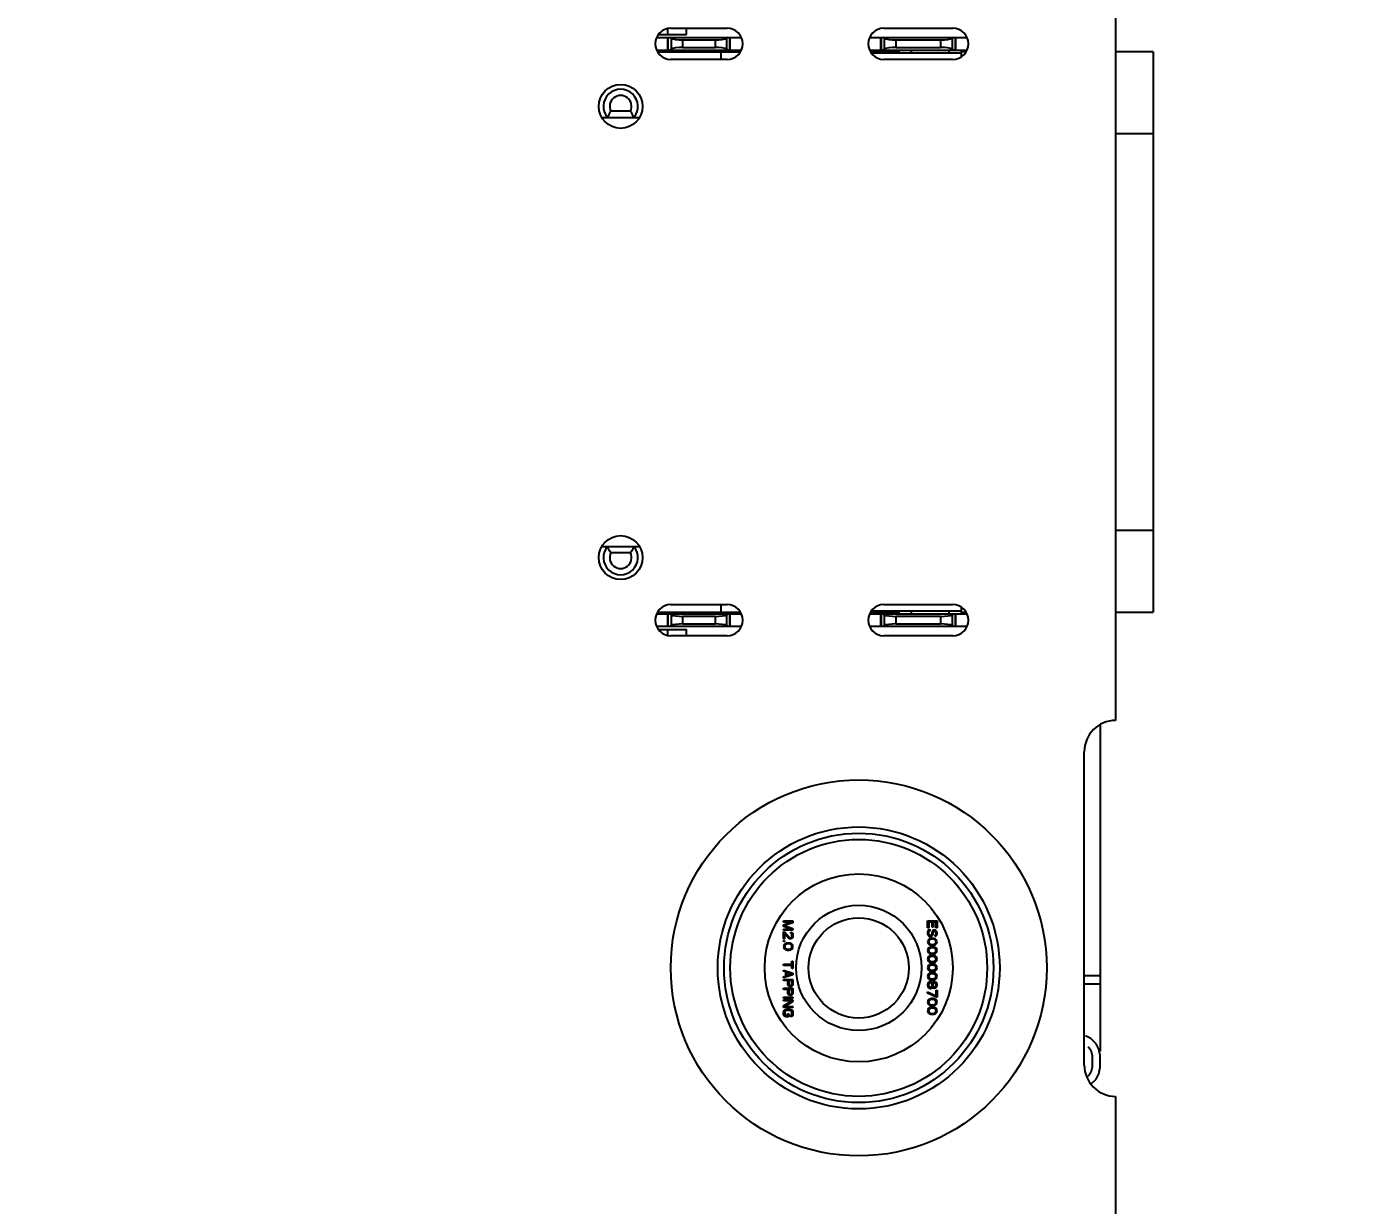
# Model space of a CAD drawing. Header units: millimetres. Extents: x 0 to 841, y 0 to 594.
# Drawn here: x 684.25 to 705.72, y 405.9 to 424.71 of the extents above; entities that cross this region are included whole.
import ezdxf

# ---------------------------------------------------------------- set-up
doc = ezdxf.new("R2010")
doc.units = ezdxf.units.MM
doc.header["$LTSCALE"] = 46.255
doc.layers.get('0').update_dxf_attribs({"linetype": 'CONTINUOUS'})
doc.layers.add('ASSEM_MEM', color=7, linetype='CONTINUOUS')
doc.styles.get("Standard").update_dxf_attribs({"font": 'txt', "width": 0.8})
doc.dimstyles.new('DIMSTYLE_1', dxfattribs={"dimtxt": 3, "dimasz": 2.1, "dimexe": 2, "dimexo": 1, "dimgap": 0.75, "dimtad": 0, "dimtih": 1, "dimtoh": 1, "dimzin": 0, "dimdsep": 46, "dimtxsty": 'STANDARD', "dimblk": '_FILLED', "dimblk1": '_FILLED', "dimblk2": '_FILLED', "dimcen": 0.09, "dimazin": 0, "dimtp": 0.01, "dimtm": 0.01, "dimtfac": 1, "dimtofl": 0, "dimtmove": 0, "dimatfit": 3, "dimldrblk": '_FILLED', "dimfxl": 1, "dimtolj": 1, "dimtzin": 0, "dimarcsym": 0})

# ---------------------------------------------------------------- blocks, each defined once
blk = doc.blocks.new('*D60')
at = {"color": 7, "linetype": 'CONTINUOUS'}
blk.add_line((559.298, 381.275), (726.411, 381.275), dxfattribs=at)
at = {"color": 7, "linetype": 'CONTINUOUS', "insert": (727.911, 385.025), "char_height": 3, "width": 14.4, "attachment_point": 1, "line_spacing_factor": 0.9}
blk.add_mtext('105.37', dxfattribs=at)
blk = doc.blocks.new('_FILLED')
at = {"color": 0, "linetype": 'BYBLOCK'}
blk.add_solid([(0, 0), (-1, 0.167), (-1, -0.167)], dxfattribs=at)
blk = doc.blocks.new('*D64')
at = {"color": 7, "linetype": 'CONTINUOUS'}
blk.add_line((558.148, 381.5), (558.148, 503.183), dxfattribs=at)
at = {"color": 7, "linetype": 'CONTINUOUS', "insert": (554.398, 504.683), "char_height": 3, "width": 14.4, "attachment_point": 1, "rotation": 90, "line_spacing_factor": 0.9}
blk.add_mtext('146.47', dxfattribs=at)

msp = doc.modelspace()

# ---------------------------------------------------------------- linework, layer by layer
at = {"layer": 'ASSEM_MEM', "color": 7, "linetype": 'CONTINUOUS'}
for p, q in [((701.623, 475.64), (701.623, 413.64)), ((694.3, 424.54), (695.647, 424.54)), ((694.332, 424.59), (694.773, 424.59)), ((694.473, 424.677), (694.473, 424.59)), ((694.473, 424.54), (694.473, 424.34)), ((694.484, 424.34), (694.484, 424.54)), ((694.528, 424.527), (694.506, 424.54)), ((694.523, 424.69), (695.423, 424.69)), ((694.528, 424.527), (694.528, 424.353)), ((695.229, 424.5), (694.718, 424.5)), ((694.718, 424.38), (694.718, 424.5)), ((694.773, 424.59), (694.773, 424.69)), ((695.229, 424.5), (695.229, 424.38)), ((695.441, 424.54), (695.419, 424.527)), ((695.419, 424.353), (695.419, 424.527)), ((695.463, 424.54), (695.463, 424.34)), ((695.473, 424.34), (695.473, 424.54)), ((697.698, 424.54), (699.247, 424.54)), ((697.873, 424.54), (697.873, 424.34)), ((697.884, 424.34), (697.884, 424.54)), ((697.928, 424.527), (697.906, 424.54)), ((697.923, 424.69), (699.023, 424.69)), ((697.928, 424.527), (697.928, 424.353)), ((698.829, 424.5), (698.118, 424.5)), ((698.118, 424.38), (698.118, 424.5)), ((698.829, 424.5), (698.829, 424.38)), ((699.041, 424.54), (699.019, 424.527)), ((699.019, 424.353), (699.019, 424.527)), ((699.063, 424.54), (699.063, 424.34)), ((699.073, 424.34), (699.073, 424.54)), ((694.3, 424.34), (695.647, 424.34)), ((694.312, 424.31), (695.635, 424.31)), ((694.453, 424.31), (694.453, 424.34)), ((694.506, 424.34), (694.528, 424.353)), ((694.718, 424.38), (695.229, 424.38)), ((694.733, 424.34), (694.733, 424.31)), ((694.933, 424.31), (694.933, 424.34)), ((695.323, 424.31), (695.323, 424.19)), ((695.419, 424.353), (695.441, 424.34)), ((697.698, 424.34), (699.247, 424.34)), ((698.163, 424.31), (697.712, 424.31)), ((699.163, 424.29), (697.732, 424.29)), ((697.906, 424.34), (697.928, 424.353)), ((698.118, 424.38), (698.829, 424.38)), ((698.163, 424.34), (698.163, 424.29)), ((698.363, 424.29), (698.363, 424.34)), ((698.963, 424.34), (698.963, 424.29)), ((699.019, 424.353), (699.041, 424.34)), ((699.163, 424.239), (699.163, 424.34)), ((699.235, 424.31), (699.163, 424.31)), ((702.223, 424.31), (701.623, 424.31)), ((702.223, 424.31), (702.223, 415.37)), ((695.423, 424.19), (694.523, 424.19)), ((699.023, 424.19), (697.923, 424.19)), ((693.42, 423.265), (694.027, 423.265)), ((693.882, 423.365), (693.565, 423.365)), ((701.623, 423.01), (702.223, 423.01)), ((702.223, 416.67), (701.623, 416.67)), ((693.42, 416.415), (694.027, 416.415)), ((693.882, 416.315), (693.565, 416.315)), ((694.523, 415.49), (695.423, 415.49)), ((695.323, 415.49), (695.323, 415.37)), ((697.923, 415.49), (699.023, 415.49)), ((694.3, 415.34), (695.647, 415.34)), ((694.312, 415.37), (695.635, 415.37)), ((694.453, 415.34), (694.453, 415.37)), ((694.473, 415.34), (694.473, 415.14)), ((694.484, 415.14), (694.484, 415.34)), ((694.528, 415.327), (694.506, 415.34)), ((694.528, 415.327), (694.528, 415.153)), ((695.229, 415.3), (694.718, 415.3)), ((694.718, 415.18), (694.718, 415.3)), ((694.733, 415.37), (694.733, 415.34)), ((694.933, 415.34), (694.933, 415.37)), ((695.229, 415.3), (695.229, 415.18)), ((695.441, 415.34), (695.419, 415.327)), ((695.419, 415.153), (695.419, 415.327)), ((695.463, 415.34), (695.463, 415.14)), ((695.473, 415.14), (695.473, 415.34)), ((697.698, 415.34), (699.247, 415.34)), ((697.712, 415.37), (698.163, 415.37)), ((697.732, 415.39), (699.163, 415.39)), ((697.873, 415.34), (697.873, 415.14)), ((697.884, 415.14), (697.884, 415.34)), ((697.928, 415.327), (697.906, 415.34)), ((697.928, 415.327), (697.928, 415.153)), ((698.829, 415.3), (698.118, 415.3)), ((698.118, 415.18), (698.118, 415.3)), ((698.163, 415.39), (698.163, 415.34)), ((698.363, 415.34), (698.363, 415.39)), ((698.829, 415.3), (698.829, 415.18)), ((698.963, 415.39), (698.963, 415.34)), ((699.041, 415.34), (699.019, 415.327)), ((699.019, 415.153), (699.019, 415.327)), ((699.063, 415.34), (699.063, 415.14)), ((699.073, 415.14), (699.073, 415.34)), ((699.163, 415.34), (699.163, 415.442)), ((699.163, 415.37), (699.235, 415.37)), ((701.623, 415.37), (702.223, 415.37)), ((695.647, 415.14), (694.3, 415.14)), ((694.332, 415.09), (694.773, 415.09)), ((694.473, 415.09), (694.473, 415.004)), ((694.506, 415.14), (694.528, 415.153)), ((694.718, 415.18), (695.229, 415.18)), ((694.773, 414.99), (694.773, 415.09)), ((695.419, 415.153), (695.441, 415.14)), ((699.247, 415.14), (697.698, 415.14)), ((697.906, 415.14), (697.928, 415.153)), ((698.118, 415.18), (698.829, 415.18)), ((699.019, 415.153), (699.041, 415.14)), ((695.423, 414.99), (694.523, 414.99)), ((699.023, 414.99), (697.923, 414.99)), ((701.378, 413.566), (701.378, 408.362)), ((701.123, 408.14), (701.123, 413.14)), ((701.623, 407.64), (701.623, 332.64))]:
    msp.add_line(p, q, dxfattribs=at)
at = {"layer": 'ASSEM_MEM', "color": 1, "linetype": 'CONTINUOUS'}
for p, q in [((696.323, 410.44), (696.473, 410.44)), ((696.323, 410.422), (696.323, 410.44)), ((696.323, 410.378), (696.441, 410.422)), ((696.441, 410.422), (696.323, 410.422)), ((696.323, 410.353), (696.323, 410.378)), ((696.441, 410.309), (696.323, 410.353)), ((696.473, 410.412), (696.339, 410.365)), ((696.339, 410.365), (696.473, 410.318)), ((696.473, 410.44), (696.473, 410.412)), ((696.473, 410.318), (696.473, 410.29)), ((698.623, 410.44), (698.773, 410.44)), ((698.623, 410.328), (698.623, 410.44)), ((698.643, 410.328), (698.623, 410.328)), ((698.694, 410.422), (698.643, 410.422)), ((698.643, 410.422), (698.643, 410.328)), ((698.694, 410.34), (698.694, 410.422)), ((698.713, 410.34), (698.694, 410.34)), ((698.754, 410.422), (698.713, 410.422)), ((698.713, 410.422), (698.713, 410.34)), ((698.754, 410.328), (698.754, 410.422)), ((698.773, 410.328), (698.754, 410.328)), ((698.773, 410.44), (698.773, 410.328)), ((696.323, 410.309), (696.441, 410.309)), ((696.323, 410.29), (696.323, 410.309)), ((696.473, 410.29), (696.323, 410.29)), ((696.323, 410.265), (696.339, 410.265)), ((696.323, 410.153), (696.323, 410.265)), ((696.339, 410.153), (696.323, 410.153)), ((696.323, 410.128), (696.339, 410.128)), ((696.323, 410.112), (696.323, 410.128)), ((696.339, 410.112), (696.323, 410.112)), ((696.339, 410.265), (696.419, 410.178)), ((696.41, 410.162), (696.339, 410.24)), ((696.339, 410.24), (696.339, 410.153)), ((696.339, 410.128), (696.339, 410.112)), ((696.419, 410.156), (696.41, 410.162)), ((696.419, 410.178), (696.432, 410.172)), ((696.432, 410.153), (696.419, 410.156)), ((696.432, 410.172), (696.438, 410.172)), ((696.438, 410.153), (696.432, 410.153)), ((696.438, 410.262), (696.451, 410.259)), ((696.438, 410.247), (696.438, 410.262)), ((696.448, 410.24), (696.438, 410.247)), ((696.438, 410.172), (696.448, 410.178)), ((696.451, 410.156), (696.438, 410.153)), ((696.454, 410.231), (696.448, 410.24)), ((696.448, 410.178), (696.454, 410.187)), ((696.451, 410.259), (696.464, 410.247)), ((696.464, 410.168), (696.451, 410.156)), ((696.457, 410.215), (696.454, 410.231)), ((696.454, 410.187), (696.457, 410.203)), ((696.457, 410.203), (696.457, 410.215)), ((696.464, 410.247), (696.47, 410.234)), ((696.47, 410.181), (696.464, 410.168)), ((696.47, 410.234), (696.473, 410.212)), ((696.473, 410.2), (696.47, 410.181)), ((696.473, 410.212), (696.473, 410.2)), ((698.627, 410.275), (698.623, 410.259)), ((698.623, 410.259), (698.623, 410.234)), ((698.623, 410.234), (698.627, 410.218)), ((698.627, 410.125), (698.623, 410.106)), ((698.623, 410.106), (698.627, 410.087)), ((698.636, 410.29), (698.627, 410.275)), ((698.627, 410.218), (698.633, 410.206)), ((698.636, 410.14), (698.627, 410.125)), ((698.633, 410.206), (698.646, 410.193)), ((698.652, 410.3), (698.636, 410.29)), ((698.646, 410.15), (698.636, 410.14)), ((698.643, 410.122), (698.639, 410.106)), ((698.639, 410.106), (698.643, 410.09)), ((698.643, 410.259), (698.646, 410.272)), ((698.643, 410.234), (698.643, 410.259)), ((698.646, 410.222), (698.643, 410.234)), ((698.649, 410.131), (698.643, 410.122)), ((698.646, 410.272), (698.655, 410.281)), ((698.652, 410.212), (698.646, 410.222)), ((698.646, 410.193), (698.659, 410.187)), ((698.659, 410.156), (698.646, 410.15)), ((698.668, 410.143), (698.649, 410.131)), ((698.665, 410.303), (698.652, 410.3)), ((698.662, 410.206), (698.652, 410.212)), ((698.655, 410.281), (698.665, 410.284)), ((698.659, 410.187), (698.674, 410.187)), ((698.668, 410.159), (698.659, 410.156)), ((698.671, 410.206), (698.662, 410.206)), ((698.665, 410.284), (698.665, 410.303)), ((698.684, 410.162), (698.668, 410.159)), ((698.687, 410.147), (698.668, 410.143)), ((698.681, 410.212), (698.671, 410.206)), ((698.674, 410.187), (698.687, 410.193)), ((698.687, 410.222), (698.681, 410.212)), ((698.713, 410.162), (698.684, 410.162)), ((698.69, 410.234), (698.687, 410.222)), ((698.687, 410.193), (698.7, 410.206)), ((698.71, 410.147), (698.687, 410.147)), ((698.694, 410.265), (698.69, 410.253)), ((698.69, 410.253), (698.69, 410.234)), ((698.7, 410.278), (698.694, 410.265)), ((698.713, 410.29), (698.7, 410.278)), ((698.7, 410.206), (698.706, 410.218)), ((698.706, 410.218), (698.71, 410.234)), ((698.71, 410.253), (698.713, 410.262)), ((698.71, 410.234), (698.71, 410.253)), ((698.729, 410.143), (698.71, 410.147)), ((698.726, 410.293), (698.713, 410.29)), ((698.713, 410.262), (698.719, 410.272)), ((698.729, 410.159), (698.713, 410.162)), ((698.719, 410.272), (698.729, 410.275)), ((698.738, 410.293), (698.726, 410.293)), ((698.729, 410.275), (698.735, 410.275)), ((698.738, 410.156), (698.729, 410.159)), ((698.748, 410.131), (698.729, 410.143)), ((698.735, 410.275), (698.745, 410.272)), ((698.751, 410.29), (698.738, 410.293)), ((698.745, 410.218), (698.738, 410.215)), ((698.738, 410.215), (698.738, 410.197)), ((698.738, 410.197), (698.748, 410.2)), ((698.751, 410.15), (698.738, 410.156)), ((698.745, 410.272), (698.751, 410.262)), ((698.751, 410.225), (698.745, 410.218)), ((698.748, 410.2), (698.761, 410.209)), ((698.754, 410.122), (698.748, 410.131)), ((698.764, 410.278), (698.751, 410.29)), ((698.751, 410.262), (698.754, 410.253)), ((698.754, 410.234), (698.751, 410.225)), ((698.761, 410.14), (698.751, 410.15)), ((698.754, 410.253), (698.754, 410.234)), ((698.757, 410.106), (698.754, 410.122)), ((698.754, 410.09), (698.757, 410.106)), ((698.761, 410.209), (698.77, 410.222)), ((698.77, 410.125), (698.761, 410.14)), ((698.77, 410.265), (698.764, 410.278)), ((698.773, 410.253), (698.77, 410.265)), ((698.77, 410.222), (698.773, 410.237)), ((698.773, 410.106), (698.77, 410.125)), ((698.77, 410.087), (698.773, 410.106)), ((698.773, 410.237), (698.773, 410.253)), ((696.327, 410.05), (696.323, 410.031)), ((696.323, 410.031), (696.327, 410.012)), ((696.336, 410.065), (696.327, 410.05)), ((696.327, 410.012), (696.336, 409.997)), ((696.346, 410.075), (696.336, 410.065)), ((696.336, 409.997), (696.346, 409.987)), ((696.343, 410.047), (696.339, 410.031)), ((696.339, 410.031), (696.343, 410.015)), ((696.349, 410.056), (696.343, 410.047)), ((696.343, 410.015), (696.349, 410.006)), ((696.359, 410.081), (696.346, 410.075)), ((696.346, 409.987), (696.359, 409.981)), ((696.368, 410.068), (696.349, 410.056)), ((696.349, 410.006), (696.368, 409.993)), ((696.368, 410.084), (696.359, 410.081)), ((696.359, 409.981), (696.368, 409.978)), ((696.384, 410.087), (696.368, 410.084)), ((696.387, 410.072), (696.368, 410.068)), ((696.368, 409.993), (696.387, 409.99)), ((696.368, 409.978), (696.384, 409.975)), ((696.413, 410.087), (696.384, 410.087)), ((696.384, 409.975), (696.413, 409.975)), ((696.41, 410.072), (696.387, 410.072)), ((696.387, 409.99), (696.41, 409.99)), ((696.429, 410.068), (696.41, 410.072)), ((696.41, 409.99), (696.429, 409.993)), ((696.429, 410.084), (696.413, 410.087)), ((696.413, 409.975), (696.429, 409.978)), ((696.438, 410.081), (696.429, 410.084)), ((696.448, 410.056), (696.429, 410.068)), ((696.429, 409.993), (696.448, 410.006)), ((696.429, 409.978), (696.438, 409.981)), ((696.451, 410.075), (696.438, 410.081)), ((696.438, 409.981), (696.451, 409.987)), ((696.454, 410.047), (696.448, 410.056)), ((696.448, 410.006), (696.454, 410.015)), ((696.461, 410.065), (696.451, 410.075)), ((696.451, 409.987), (696.461, 409.997)), ((696.457, 410.031), (696.454, 410.047)), ((696.454, 410.015), (696.457, 410.031)), ((696.47, 410.05), (696.461, 410.065)), ((696.461, 409.997), (696.47, 410.012)), ((696.473, 410.031), (696.47, 410.05)), ((696.47, 410.012), (696.473, 410.031)), ((698.627, 409.987), (698.623, 409.968)), ((698.623, 409.968), (698.627, 409.95)), ((698.627, 410.087), (698.636, 410.072)), ((698.636, 410.003), (698.627, 409.987)), ((698.627, 409.95), (698.636, 409.934)), ((698.636, 410.072), (698.646, 410.062)), ((698.646, 410.012), (698.636, 410.003)), ((698.636, 409.934), (698.646, 409.925)), ((698.643, 409.984), (698.639, 409.968)), ((698.639, 409.968), (698.643, 409.953)), ((698.643, 410.09), (698.649, 410.081)), ((698.649, 409.993), (698.643, 409.984)), ((698.643, 409.953), (698.649, 409.943)), ((698.646, 410.062), (698.659, 410.056)), ((698.659, 410.018), (698.646, 410.012)), ((698.646, 409.925), (698.659, 409.918)), ((698.649, 410.081), (698.668, 410.068)), ((698.668, 410.006), (698.649, 409.993)), ((698.649, 409.943), (698.668, 409.931)), ((698.659, 410.056), (698.668, 410.053)), ((698.668, 410.022), (698.659, 410.018)), ((698.659, 409.918), (698.668, 409.915)), ((698.668, 410.068), (698.687, 410.065)), ((698.668, 410.053), (698.684, 410.05)), ((698.684, 410.025), (698.668, 410.022)), ((698.687, 410.009), (698.668, 410.006)), ((698.668, 409.931), (698.687, 409.928)), ((698.668, 409.915), (698.684, 409.912)), ((698.684, 409.887), (698.668, 409.884)), ((698.684, 410.05), (698.713, 410.05)), ((698.713, 410.025), (698.684, 410.025)), ((698.684, 409.912), (698.713, 409.912)), ((698.713, 409.887), (698.684, 409.887)), ((698.687, 410.065), (698.71, 410.065)), ((698.71, 410.009), (698.687, 410.009)), ((698.687, 409.928), (698.71, 409.928)), ((698.71, 410.065), (698.729, 410.068)), ((698.729, 410.006), (698.71, 410.009)), ((698.71, 409.928), (698.729, 409.931)), ((698.713, 410.05), (698.729, 410.053)), ((698.729, 410.022), (698.713, 410.025)), ((698.713, 409.912), (698.729, 409.915)), ((698.729, 409.884), (698.713, 409.887)), ((698.729, 410.068), (698.748, 410.081)), ((698.729, 410.053), (698.738, 410.056)), ((698.738, 410.018), (698.729, 410.022)), ((698.748, 409.993), (698.729, 410.006)), ((698.729, 409.931), (698.748, 409.943)), ((698.729, 409.915), (698.738, 409.918)), ((698.738, 410.056), (698.751, 410.062)), ((698.751, 410.012), (698.738, 410.018)), ((698.738, 409.918), (698.751, 409.925)), ((698.748, 410.081), (698.754, 410.09)), ((698.754, 409.984), (698.748, 409.993)), ((698.748, 409.943), (698.754, 409.953)), ((698.751, 410.062), (698.761, 410.072)), ((698.761, 410.003), (698.751, 410.012)), ((698.751, 409.925), (698.761, 409.934)), ((698.757, 409.968), (698.754, 409.984)), ((698.754, 409.953), (698.757, 409.968)), ((698.761, 410.072), (698.77, 410.087)), ((698.77, 409.987), (698.761, 410.003)), ((698.761, 409.934), (698.77, 409.95)), ((698.773, 409.968), (698.77, 409.987)), ((698.77, 409.95), (698.773, 409.968)), ((696.323, 409.75), (696.457, 409.75)), ((696.323, 409.731), (696.323, 409.75)), ((696.457, 409.731), (696.323, 409.731)), ((696.457, 409.8), (696.473, 409.8)), ((696.457, 409.75), (696.457, 409.8)), ((696.457, 409.681), (696.457, 409.731)), ((696.473, 409.681), (696.457, 409.681)), ((696.473, 409.8), (696.473, 409.681)), ((698.627, 409.85), (698.623, 409.831)), ((698.623, 409.831), (698.627, 409.812)), ((698.627, 409.712), (698.623, 409.693)), ((698.623, 409.693), (698.627, 409.675)), ((698.636, 409.865), (698.627, 409.85)), ((698.627, 409.812), (698.636, 409.797)), ((698.636, 409.728), (698.627, 409.712)), ((698.627, 409.675), (698.636, 409.659)), ((698.646, 409.875), (698.636, 409.865)), ((698.636, 409.797), (698.646, 409.787)), ((698.646, 409.737), (698.636, 409.728)), ((698.643, 409.847), (698.639, 409.831)), ((698.639, 409.831), (698.643, 409.815)), ((698.643, 409.709), (698.639, 409.693)), ((698.639, 409.693), (698.643, 409.678)), ((698.649, 409.856), (698.643, 409.847)), ((698.643, 409.815), (698.649, 409.806)), ((698.649, 409.718), (698.643, 409.709)), ((698.643, 409.678), (698.649, 409.668)), ((698.659, 409.881), (698.646, 409.875)), ((698.646, 409.787), (698.659, 409.781)), ((698.659, 409.743), (698.646, 409.737)), ((698.668, 409.868), (698.649, 409.856)), ((698.649, 409.806), (698.668, 409.793)), ((698.668, 409.731), (698.649, 409.718)), ((698.668, 409.884), (698.659, 409.881)), ((698.659, 409.781), (698.668, 409.778)), ((698.668, 409.747), (698.659, 409.743)), ((698.687, 409.872), (698.668, 409.868)), ((698.668, 409.793), (698.687, 409.79)), ((698.668, 409.778), (698.684, 409.775)), ((698.684, 409.75), (698.668, 409.747)), ((698.687, 409.734), (698.668, 409.731)), ((698.684, 409.775), (698.713, 409.775)), ((698.713, 409.75), (698.684, 409.75)), ((698.71, 409.872), (698.687, 409.872)), ((698.687, 409.79), (698.71, 409.79)), ((698.71, 409.734), (698.687, 409.734)), ((698.729, 409.868), (698.71, 409.872)), ((698.71, 409.79), (698.729, 409.793)), ((698.729, 409.731), (698.71, 409.734)), ((698.713, 409.775), (698.729, 409.778)), ((698.729, 409.747), (698.713, 409.75)), ((698.738, 409.881), (698.729, 409.884)), ((698.748, 409.856), (698.729, 409.868)), ((698.729, 409.793), (698.748, 409.806)), ((698.729, 409.778), (698.738, 409.781)), ((698.738, 409.743), (698.729, 409.747)), ((698.748, 409.718), (698.729, 409.731)), ((698.751, 409.875), (698.738, 409.881)), ((698.738, 409.781), (698.751, 409.787)), ((698.751, 409.737), (698.738, 409.743)), ((698.754, 409.847), (698.748, 409.856)), ((698.748, 409.806), (698.754, 409.815)), ((698.754, 409.709), (698.748, 409.718)), ((698.748, 409.668), (698.754, 409.678)), ((698.761, 409.865), (698.751, 409.875)), ((698.751, 409.787), (698.761, 409.797)), ((698.761, 409.728), (698.751, 409.737)), ((698.757, 409.831), (698.754, 409.847)), ((698.754, 409.815), (698.757, 409.831)), ((698.757, 409.693), (698.754, 409.709)), ((698.754, 409.678), (698.757, 409.693)), ((698.77, 409.85), (698.761, 409.865)), ((698.761, 409.797), (698.77, 409.812)), ((698.77, 409.712), (698.761, 409.728)), ((698.761, 409.659), (698.77, 409.675)), ((698.773, 409.831), (698.77, 409.85)), ((698.77, 409.812), (698.773, 409.831)), ((698.773, 409.693), (698.77, 409.712)), ((698.77, 409.675), (698.773, 409.693)), ((696.323, 409.656), (696.473, 409.606)), ((696.323, 409.637), (696.323, 409.656)), ((696.362, 409.625), (696.323, 409.637)), ((696.473, 409.581), (696.323, 409.531)), ((696.323, 409.55), (696.362, 409.562)), ((696.323, 409.531), (696.323, 409.55)), ((696.323, 409.506), (696.473, 409.506)), ((696.323, 409.487), (696.323, 409.506)), ((696.39, 409.487), (696.323, 409.487)), ((696.362, 409.562), (696.362, 409.625)), ((696.374, 409.622), (696.461, 409.593)), ((696.374, 409.565), (696.374, 409.622)), ((696.461, 409.593), (696.374, 409.565)), ((696.39, 409.431), (696.39, 409.487)), ((696.457, 409.487), (696.41, 409.487)), ((696.41, 409.487), (696.41, 409.428)), ((696.457, 409.428), (696.457, 409.487)), ((696.473, 409.606), (696.473, 409.581)), ((696.473, 409.506), (696.473, 409.431)), ((698.627, 409.575), (698.623, 409.556)), ((698.623, 409.556), (698.627, 409.537)), ((698.636, 409.59), (698.627, 409.575)), ((698.627, 409.537), (698.636, 409.522)), ((698.636, 409.459), (698.627, 409.443)), ((698.636, 409.659), (698.646, 409.65)), ((698.646, 409.6), (698.636, 409.59)), ((698.636, 409.522), (698.646, 409.512)), ((698.646, 409.468), (698.636, 409.459)), ((698.643, 409.572), (698.639, 409.556)), ((698.639, 409.556), (698.643, 409.54)), ((698.649, 409.581), (698.643, 409.572)), ((698.643, 409.54), (698.649, 409.531)), ((698.646, 409.65), (698.659, 409.643)), ((698.659, 409.606), (698.646, 409.6)), ((698.646, 409.512), (698.659, 409.506)), ((698.662, 409.475), (698.646, 409.468)), ((698.649, 409.668), (698.668, 409.656)), ((698.668, 409.593), (698.649, 409.581)), ((698.649, 409.531), (698.668, 409.518)), ((698.662, 409.459), (698.649, 409.45)), ((698.659, 409.643), (698.668, 409.64)), ((698.668, 409.609), (698.659, 409.606)), ((698.659, 409.506), (698.668, 409.503)), ((698.671, 409.475), (698.662, 409.475)), ((698.671, 409.459), (698.662, 409.459)), ((698.668, 409.656), (698.687, 409.653)), ((698.668, 409.64), (698.684, 409.637)), ((698.684, 409.612), (698.668, 409.609)), ((698.687, 409.597), (698.668, 409.593)), ((698.668, 409.518), (698.687, 409.515)), ((698.668, 409.503), (698.684, 409.5)), ((698.687, 409.468), (698.671, 409.475)), ((698.684, 409.45), (698.671, 409.459)), ((698.684, 409.637), (698.713, 409.637)), ((698.713, 409.612), (698.684, 409.612)), ((698.684, 409.5), (698.713, 409.5)), ((698.687, 409.653), (698.71, 409.653)), ((698.71, 409.597), (698.687, 409.597)), ((698.687, 409.515), (698.71, 409.515)), ((698.697, 409.456), (698.687, 409.468)), ((698.713, 409.465), (698.703, 409.456)), ((698.71, 409.653), (698.729, 409.656)), ((698.729, 409.593), (698.71, 409.597)), ((698.71, 409.515), (698.729, 409.518)), ((698.713, 409.637), (698.729, 409.64)), ((698.729, 409.609), (698.713, 409.612)), ((698.713, 409.5), (698.729, 409.503)), ((698.726, 409.472), (698.713, 409.465)), ((698.735, 409.472), (698.726, 409.472)), ((698.729, 409.656), (698.748, 409.668)), ((698.729, 409.64), (698.738, 409.643)), ((698.738, 409.606), (698.729, 409.609)), ((698.748, 409.581), (698.729, 409.593)), ((698.729, 409.518), (698.748, 409.531)), ((698.729, 409.503), (698.738, 409.506)), ((698.751, 409.465), (698.735, 409.472)), ((698.738, 409.643), (698.751, 409.65)), ((698.751, 409.6), (698.738, 409.606)), ((698.738, 409.506), (698.751, 409.512)), ((698.754, 409.572), (698.748, 409.581)), ((698.748, 409.531), (698.754, 409.54)), ((698.751, 409.65), (698.761, 409.659)), ((698.761, 409.59), (698.751, 409.6)), ((698.751, 409.512), (698.761, 409.522)), ((698.761, 409.456), (698.751, 409.465)), ((698.757, 409.556), (698.754, 409.572)), ((698.754, 409.54), (698.757, 409.556)), ((698.77, 409.575), (698.761, 409.59)), ((698.761, 409.522), (698.77, 409.537)), ((698.773, 409.556), (698.77, 409.575)), ((698.77, 409.537), (698.773, 409.556)), ((696.323, 409.365), (696.473, 409.365)), ((696.323, 409.347), (696.323, 409.365)), ((696.39, 409.347), (696.323, 409.347)), ((696.394, 409.415), (696.39, 409.431)), ((696.39, 409.29), (696.39, 409.347)), ((696.394, 409.275), (696.39, 409.29)), ((696.403, 409.403), (696.394, 409.415)), ((696.403, 409.262), (696.394, 409.275)), ((696.416, 409.393), (696.403, 409.403)), ((696.416, 409.253), (696.403, 409.262)), ((696.41, 409.428), (696.413, 409.418)), ((696.457, 409.347), (696.41, 409.347)), ((696.41, 409.347), (696.41, 409.287)), ((696.41, 409.287), (696.413, 409.278)), ((696.413, 409.418), (696.419, 409.412)), ((696.413, 409.278), (696.419, 409.272)), ((696.426, 409.39), (696.416, 409.393)), ((696.426, 409.25), (696.416, 409.253)), ((696.419, 409.412), (696.429, 409.409)), ((696.419, 409.272), (696.429, 409.268)), ((696.438, 409.39), (696.426, 409.39)), ((696.438, 409.25), (696.426, 409.25)), ((696.429, 409.409), (696.438, 409.409)), ((696.429, 409.268), (696.438, 409.268)), ((696.438, 409.409), (696.448, 409.412)), ((696.448, 409.393), (696.438, 409.39)), ((696.438, 409.268), (696.448, 409.272)), ((696.448, 409.253), (696.438, 409.25)), ((696.448, 409.412), (696.454, 409.418)), ((696.461, 409.403), (696.448, 409.393)), ((696.448, 409.272), (696.454, 409.278)), ((696.461, 409.262), (696.448, 409.253)), ((696.454, 409.418), (696.457, 409.428)), ((696.454, 409.278), (696.457, 409.287)), ((696.457, 409.287), (696.457, 409.347)), ((696.47, 409.415), (696.461, 409.403)), ((696.47, 409.275), (696.461, 409.262)), ((696.473, 409.431), (696.47, 409.415)), ((696.473, 409.29), (696.47, 409.275)), ((696.473, 409.365), (696.473, 409.29)), ((698.627, 409.443), (698.623, 409.428)), ((698.623, 409.428), (698.623, 409.409)), ((698.623, 409.409), (698.627, 409.393)), ((698.623, 409.306), (698.757, 409.243)), ((698.623, 409.287), (698.623, 409.306)), ((698.757, 409.225), (698.623, 409.287)), ((698.627, 409.393), (698.636, 409.378)), ((698.636, 409.378), (698.646, 409.368)), ((698.643, 409.437), (698.639, 409.425)), ((698.639, 409.425), (698.639, 409.412)), ((698.639, 409.412), (698.643, 409.4)), ((698.649, 409.45), (698.643, 409.437)), ((698.643, 409.4), (698.649, 409.387)), ((698.646, 409.368), (698.662, 409.362)), ((698.649, 409.387), (698.662, 409.378)), ((698.662, 409.378), (698.671, 409.378)), ((698.662, 409.362), (698.671, 409.362)), ((698.671, 409.378), (698.684, 409.387)), ((698.671, 409.362), (698.687, 409.368)), ((698.69, 409.437), (698.684, 409.45)), ((698.684, 409.387), (698.69, 409.4)), ((698.687, 409.368), (698.697, 409.381)), ((698.694, 409.425), (698.69, 409.437)), ((698.69, 409.4), (698.694, 409.412)), ((698.694, 409.412), (698.694, 409.425)), ((698.7, 409.45), (698.697, 409.456)), ((698.697, 409.381), (698.7, 409.387)), ((698.703, 409.456), (698.7, 409.45)), ((698.7, 409.387), (698.703, 409.381)), ((698.703, 409.381), (698.713, 409.372)), ((698.71, 409.437), (698.706, 409.425)), ((698.706, 409.425), (698.706, 409.412)), ((698.706, 409.412), (698.71, 409.4)), ((698.719, 409.45), (698.71, 409.437)), ((698.71, 409.4), (698.719, 409.387)), ((698.713, 409.372), (698.726, 409.365)), ((698.729, 409.456), (698.719, 409.45)), ((698.719, 409.387), (698.729, 409.381)), ((698.726, 409.365), (698.735, 409.365)), ((698.735, 409.456), (698.729, 409.456)), ((698.729, 409.381), (698.735, 409.381)), ((698.745, 409.45), (698.735, 409.456)), ((698.735, 409.381), (698.745, 409.387)), ((698.735, 409.365), (698.751, 409.372)), ((698.754, 409.437), (698.745, 409.45)), ((698.745, 409.387), (698.754, 409.4)), ((698.751, 409.372), (698.761, 409.381)), ((698.757, 409.425), (698.754, 409.437)), ((698.754, 409.4), (698.757, 409.412)), ((698.757, 409.412), (698.757, 409.425)), ((698.757, 409.337), (698.773, 409.337)), ((698.757, 409.243), (698.757, 409.337)), ((698.77, 409.44), (698.761, 409.456)), ((698.761, 409.381), (698.77, 409.397)), ((698.773, 409.425), (698.77, 409.44)), ((698.77, 409.397), (698.773, 409.412)), ((698.773, 409.412), (698.773, 409.425)), ((698.773, 409.337), (698.773, 409.225)), ((696.323, 409.225), (696.473, 409.225)), ((696.323, 409.206), (696.323, 409.225)), ((696.473, 409.206), (696.323, 409.206)), ((696.323, 409.181), (696.473, 409.181)), ((696.323, 409.162), (696.323, 409.181)), ((696.454, 409.162), (696.323, 409.162)), ((696.323, 409.084), (696.454, 409.162)), ((696.323, 409.056), (696.323, 409.084)), ((696.473, 409.056), (696.323, 409.056)), ((696.473, 409.153), (696.346, 409.075)), ((696.346, 409.075), (696.473, 409.075)), ((696.359, 409.028), (696.374, 409.031)), ((696.374, 409.031), (696.422, 409.031)), ((696.422, 409.031), (696.438, 409.028)), ((696.473, 409.225), (696.473, 409.206)), ((696.473, 409.181), (696.473, 409.153)), ((696.473, 409.075), (696.473, 409.056)), ((698.627, 409.162), (698.623, 409.143)), ((698.623, 409.143), (698.627, 409.125)), ((698.636, 409.178), (698.627, 409.162)), ((698.627, 409.125), (698.636, 409.109)), ((698.636, 409.04), (698.627, 409.025)), ((698.646, 409.187), (698.636, 409.178)), ((698.636, 409.109), (698.646, 409.1)), ((698.646, 409.05), (698.636, 409.04)), ((698.643, 409.159), (698.639, 409.143)), ((698.639, 409.143), (698.643, 409.128)), ((698.649, 409.168), (698.643, 409.159)), ((698.643, 409.128), (698.649, 409.118)), ((698.649, 409.031), (698.643, 409.022)), ((698.659, 409.193), (698.646, 409.187)), ((698.646, 409.1), (698.659, 409.093)), ((698.659, 409.056), (698.646, 409.05)), ((698.668, 409.181), (698.649, 409.168)), ((698.649, 409.118), (698.668, 409.106)), ((698.668, 409.043), (698.649, 409.031)), ((698.668, 409.197), (698.659, 409.193)), ((698.659, 409.093), (698.668, 409.09)), ((698.668, 409.059), (698.659, 409.056)), ((698.684, 409.2), (698.668, 409.197)), ((698.687, 409.184), (698.668, 409.181)), ((698.668, 409.106), (698.687, 409.103)), ((698.668, 409.09), (698.684, 409.087)), ((698.684, 409.062), (698.668, 409.059)), ((698.687, 409.047), (698.668, 409.043)), ((698.713, 409.2), (698.684, 409.2)), ((698.684, 409.087), (698.713, 409.087)), ((698.713, 409.062), (698.684, 409.062)), ((698.71, 409.184), (698.687, 409.184)), ((698.687, 409.103), (698.71, 409.103)), ((698.71, 409.047), (698.687, 409.047)), ((698.729, 409.181), (698.71, 409.184)), ((698.71, 409.103), (698.729, 409.106)), ((698.729, 409.043), (698.71, 409.047)), ((698.729, 409.197), (698.713, 409.2)), ((698.713, 409.087), (698.729, 409.09)), ((698.729, 409.059), (698.713, 409.062)), ((698.738, 409.193), (698.729, 409.197)), ((698.748, 409.168), (698.729, 409.181)), ((698.729, 409.106), (698.748, 409.118)), ((698.729, 409.09), (698.738, 409.093)), ((698.738, 409.056), (698.729, 409.059)), ((698.748, 409.031), (698.729, 409.043)), ((698.751, 409.187), (698.738, 409.193)), ((698.738, 409.093), (698.751, 409.1)), ((698.751, 409.05), (698.738, 409.056)), ((698.754, 409.159), (698.748, 409.168)), ((698.748, 409.118), (698.754, 409.128)), ((698.754, 409.022), (698.748, 409.031)), ((698.761, 409.178), (698.751, 409.187)), ((698.751, 409.1), (698.761, 409.109)), ((698.761, 409.04), (698.751, 409.05)), ((698.757, 409.143), (698.754, 409.159)), ((698.754, 409.128), (698.757, 409.143)), ((698.773, 409.225), (698.757, 409.225)), ((698.77, 409.162), (698.761, 409.178)), ((698.761, 409.109), (698.77, 409.125)), ((698.77, 409.025), (698.761, 409.04)), ((698.773, 409.143), (698.77, 409.162)), ((698.77, 409.125), (698.773, 409.143)), ((696.323, 408.981), (696.327, 408.997)), ((696.323, 408.953), (696.323, 408.981)), ((696.327, 408.937), (696.323, 408.953)), ((696.327, 408.997), (696.333, 409.009)), ((696.333, 408.925), (696.327, 408.937)), ((696.333, 409.009), (696.346, 409.022)), ((696.346, 408.912), (696.333, 408.925)), ((696.346, 408.993), (696.343, 408.981)), ((696.343, 408.981), (696.343, 408.953)), ((696.343, 408.953), (696.346, 408.94)), ((696.346, 409.022), (696.359, 409.028)), ((696.352, 409.003), (696.346, 408.993)), ((696.346, 408.94), (696.352, 408.931)), ((696.359, 408.909), (696.346, 408.912)), ((696.362, 409.009), (696.352, 409.003)), ((696.352, 408.931), (696.362, 408.928)), ((696.406, 408.909), (696.359, 408.909)), ((696.374, 409.012), (696.362, 409.009)), ((696.362, 408.928), (696.387, 408.928)), ((696.422, 409.012), (696.374, 409.012)), ((696.387, 408.956), (696.406, 408.956)), ((696.387, 408.928), (696.387, 408.956)), ((696.406, 408.956), (696.406, 408.909)), ((696.435, 409.009), (696.422, 409.012)), ((696.445, 409.003), (696.435, 409.009)), ((696.435, 408.928), (696.445, 408.931)), ((696.435, 408.909), (696.435, 408.928)), ((696.451, 408.912), (696.435, 408.909)), ((696.438, 409.028), (696.451, 409.022)), ((696.451, 408.993), (696.445, 409.003)), ((696.445, 408.931), (696.451, 408.94)), ((696.451, 409.022), (696.464, 409.009)), ((696.454, 408.981), (696.451, 408.993)), ((696.451, 408.94), (696.454, 408.953)), ((696.464, 408.925), (696.451, 408.912)), ((696.454, 408.953), (696.454, 408.981)), ((696.464, 409.009), (696.47, 408.997)), ((696.47, 408.937), (696.464, 408.925)), ((696.47, 408.997), (696.473, 408.981)), ((696.473, 408.953), (696.47, 408.937)), ((696.473, 408.981), (696.473, 408.953)), ((698.627, 409.025), (698.623, 409.006)), ((698.623, 409.006), (698.627, 408.987)), ((698.627, 408.987), (698.636, 408.972)), ((698.636, 408.972), (698.646, 408.962)), ((698.643, 409.022), (698.639, 409.006)), ((698.639, 409.006), (698.643, 408.99)), ((698.643, 408.99), (698.649, 408.981)), ((698.646, 408.962), (698.659, 408.956)), ((698.649, 408.981), (698.668, 408.968)), ((698.659, 408.956), (698.668, 408.953)), ((698.668, 408.968), (698.687, 408.965)), ((698.668, 408.953), (698.684, 408.95)), ((698.684, 408.95), (698.713, 408.95)), ((698.687, 408.965), (698.71, 408.965)), ((698.71, 408.965), (698.729, 408.968)), ((698.713, 408.95), (698.729, 408.953)), ((698.729, 408.968), (698.748, 408.981)), ((698.729, 408.953), (698.738, 408.956)), ((698.738, 408.956), (698.751, 408.962)), ((698.748, 408.981), (698.754, 408.99)), ((698.751, 408.962), (698.761, 408.972)), ((698.757, 409.006), (698.754, 409.022)), ((698.754, 408.99), (698.757, 409.006)), ((698.761, 408.972), (698.77, 408.987)), ((698.773, 409.006), (698.77, 409.025)), ((698.77, 408.987), (698.773, 409.006))]:
    msp.add_line(p, q, dxfattribs=at)
at = {"layer": 'ASSEM_MEM', "color": 40, "linetype": 'CONTINUOUS'}
for p, q in [((701.378, 409.562), (701.123, 409.562)), ((701.123, 409.437), (701.378, 409.437)), ((701.229, 408.562), (701.143, 408.604)), ((701.186, 408.437), (701.229, 408.375)), ((701.314, 408.479), (701.229, 408.562)), ((701.356, 408.395), (701.314, 408.479)), ((701.378, 408.291), (701.356, 408.395)), ((701.229, 408.375), (701.25, 408.291)), ((701.25, 408.291), (701.25, 408.104)), ((701.378, 408.104), (701.378, 408.291)), ((701.229, 408.02), (701.186, 407.958)), ((701.25, 408.104), (701.229, 408.02)), ((701.314, 407.916), (701.356, 408)), ((701.356, 408), (701.378, 408.104)), ((701.235, 407.839), (701.314, 407.916))]:
    msp.add_line(p, q, dxfattribs=at)
at = {"layer": 'ASSEM_MEM', "color": 7, "linetype": 'CONTINUOUS'}
for points in [[(693.565, 423.365), (693.546, 423.333), (693.528, 423.3), (693.511, 423.265)], [(693.936, 423.265), (693.919, 423.3), (693.901, 423.333), (693.882, 423.365)], [(693.565, 416.315), (693.546, 416.347), (693.528, 416.38), (693.511, 416.415)], [(693.936, 416.415), (693.918, 416.38), (693.9, 416.347), (693.882, 416.315)]]:
    msp.add_lwpolyline(points, dxfattribs=at)
for centre, radius in [((693.723, 423.44), 0.35), ((693.723, 416.24), 0.35), ((697.523, 409.69), 3), ((697.523, 409.69), 2.25), ((697.523, 409.69), 2.15), ((697.523, 409.69), 2.05), ((697.523, 409.69), 1.5), ((697.523, 409.69), 1), ((697.523, 409.69), 0.8)]:
    msp.add_circle(centre, radius, dxfattribs=at)
for centre, radius, start, end in [((694.523, 424.44), 0.25, 90, 270), ((695.423, 424.44), 0.25, 270, 90), ((697.923, 424.44), 0.25, 90, 270), ((699.023, 424.44), 0.25, 270, 90), ((693.723, 423.44), 0.275, 320.4788, 219.5212), ((693.723, 423.44), 0.175, 334.6231, 205.3769), ((693.723, 416.24), 0.275, 140.4788, 39.5212), ((693.723, 416.24), 0.175, 154.6231, 25.3769), ((694.523, 415.24), 0.25, 90, 270), ((695.423, 415.24), 0.25, 270, 90), ((697.923, 415.24), 0.25, 90, 270), ((699.023, 415.24), 0.25, 270, 90), ((701.623, 413.14), 0.5, 90, 180), ((701.623, 408.14), 0.5, 180, 270)]:
    msp.add_arc(centre, radius, start, end, dxfattribs=at)
for centre, start_param, end_param in [((694.718, 424.54), -2.819842, -1.570796), ((695.229, 424.54), -1.570796, -0.321751), ((698.118, 424.54), -2.819842, -1.570796), ((698.829, 424.54), -1.570796, -0.321751), ((694.718, 424.341), 1.570796, 2.819842), ((695.229, 424.341), 0.321751, 1.570796), ((698.118, 424.341), 1.570796, 2.819842), ((698.829, 424.341), 0.321751, 1.570796), ((694.718, 415.34), -2.819842, -1.570796), ((695.229, 415.34), -1.570796, -0.321751), ((698.118, 415.34), -2.819842, -1.570796), ((698.829, 415.34), -1.570796, -0.321751), ((694.718, 415.141), 1.570796, 2.819842), ((695.229, 415.141), 0.321751, 1.570796), ((698.118, 415.141), 1.570796, 2.819842), ((698.829, 415.141), 0.321751, 1.570796)]:
    msp.add_ellipse(centre, major_axis=(0.2, 0), ratio=0.197062, start_param=start_param, end_param=end_param, dxfattribs=at)

# ---------------------------------------------------------------- dimensions: what is measured, and where the dimension line sits
at = {"color": 7, "linetype": 'CONTINUOUS'}
for feature_location, offset, dtype, origin, picture, middle in [((558.148413215, 381.500339129), (0, 121.682256963), 1, (704.623413146, 380.500339129), '*D64', (555.89840277, 512.182609878)), ((559.298413284, 381.275339129), (167.113010914, 0), 0, (558.298413284, 486.640339129), '*D60', (735.411433655, 383.525343597))]:
    dim = msp.add_ordinate_dim(feature_location=feature_location, offset=offset, dtype=dtype, origin=origin, dimstyle='DIMSTYLE_1', override={"dimtad": 1, "dimtih": 0, "dimtoh": 0}, dxfattribs=at)
    dim.commit()
    dim.dimension.update_dxf_attribs({"geometry": picture, "text_midpoint": middle})

doc.saveas('drawing.dxf')
